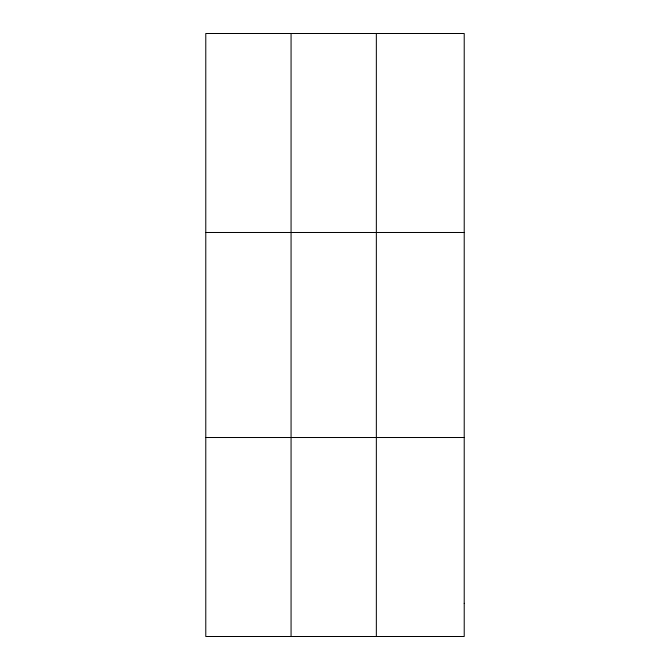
<?xml version="1.0" encoding="UTF-8"?>
<svg xmlns="http://www.w3.org/2000/svg" width="670" height="670" viewBox="0 0 670 670"><rect width="100%" height="100%" fill="white"/><g stroke="black" fill="none" stroke-linecap="round" stroke-linejoin="round"><path stroke-width="1" d="M291.065 636.5L291.065 33.5M376.347 636.5L376.347 33.5M205.782 232.49L464.218 232.49M205.782 437.51L464.218 437.51M464.218 603.335L464.218 636.5L205.782 636.5L205.782 33.5L464.218 33.5L464.218 603.335"/></g></svg>
